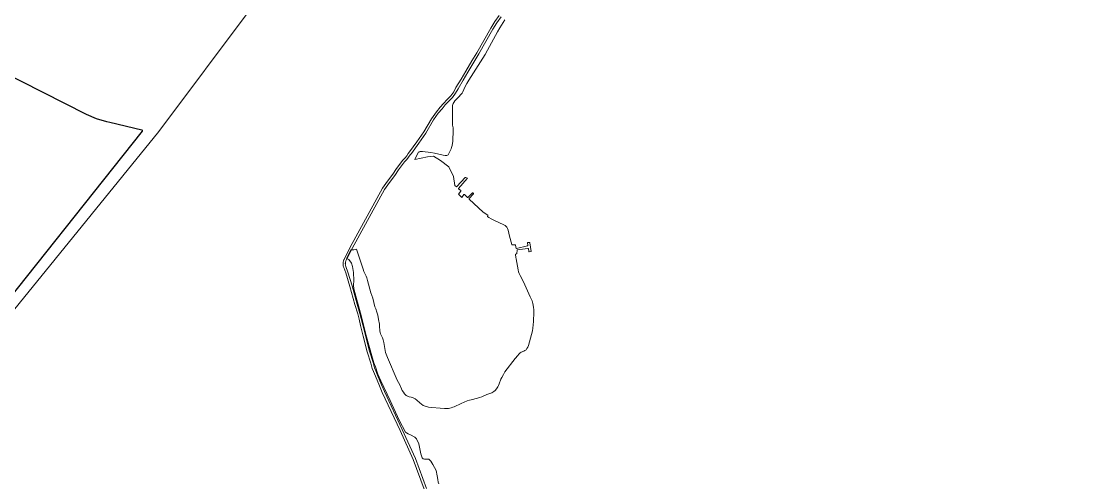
# Model space of a CAD drawing. Header units: millimetres. Extents: x 617751 to 636088, y 68402 to 77988.
# Drawn here: x 626007 to 627223, y 71504 to 72029 of the extents above; entities that cross this region are included whole.
import ezdxf

# ---------------------------------------------------------------- set-up
doc = ezdxf.new("R2010")
doc.units = ezdxf.units.MM
doc.header["$LTSCALE"] = 3
doc.header["$MEASUREMENT"] = 0
for name, color, linetype in [('ALINHAMENTO PREDIAL', 120, 'Continuous'), ('BAIRRO', 30, 'Continuous'), ('NUMERAÇÃO', 7, 'Continuous'), ('OBRA DE ARTE', 190, 'Continuous')]:
    doc.layers.add(name, color=color, linetype=linetype)

msp = doc.modelspace()

# ---------------------------------------------------------------- linework, layer by layer
at = {"layer": 'ALINHAMENTO PREDIAL'}
msp.add_lwpolyline([(625958, 71669.7), (626144.1, 71903.9), (626144.1, 71904.4), (626143.8, 71904.8), (626143.4, 71905), (626107.3, 71913.8), (626103.7, 71914.6), (626092.1, 71918), (626080.8, 71922.7), (625882.6, 72023.2)], dxfattribs=at)
msp.add_lwpolyline([(625958, 71669.7), (626144.1, 71903.9), (626144.1, 71904.4), (626143.8, 71904.8), (626143.4, 71905), (626107.3, 71913.8), (626103.7, 71914.6), (626092.1, 71918), (626080.8, 71922.7), (625882.6, 72023.2)], dxfattribs=at)
msp.add_lwpolyline([(625958, 71669.7), (626144.1, 71903.9), (626144.1, 71904.4), (626143.8, 71904.8), (626143.4, 71905), (626107.3, 71913.8), (626103.7, 71914.6), (626092.1, 71918), (626080.8, 71922.7), (625882.6, 72023.2)], dxfattribs=at)
msp.add_lwpolyline([(625958, 71669.7), (626144.1, 71903.9), (626144.1, 71904.4), (626143.8, 71904.8), (626143.4, 71905), (626107.3, 71913.8), (626103.7, 71914.6), (626092.1, 71918), (626080.8, 71922.7), (625882.6, 72023.2)], dxfattribs=at)
msp.add_lwpolyline([(625958, 71669.7), (626144.1, 71903.9), (626144.1, 71904.4), (626143.8, 71904.8), (626143.4, 71905), (626107.3, 71913.8), (626103.7, 71914.6), (626092.1, 71918), (626080.8, 71922.7), (625882.6, 72023.2)], dxfattribs=at)
msp.add_lwpolyline([(625958, 71669.7), (626144.1, 71903.9), (626144.1, 71904.4), (626143.8, 71904.8), (626143.4, 71905), (626107.3, 71913.8), (626103.7, 71914.6), (626092.1, 71918), (626080.8, 71922.7), (625882.6, 72023.2)], dxfattribs=at)
msp.add_lwpolyline([(625958, 71669.7), (626144.1, 71903.9), (626144.1, 71904.4), (626143.8, 71904.8), (626143.4, 71905), (626107.3, 71913.8), (626103.7, 71914.6), (626092.1, 71918), (626080.8, 71922.7), (625882.6, 72023.2)], dxfattribs=at)
msp.add_lwpolyline([(625958, 71669.7), (626144.1, 71903.9), (626144.1, 71904.4), (626143.8, 71904.8), (626143.4, 71905), (626107.3, 71913.8), (626103.7, 71914.6), (626092.1, 71918), (626080.8, 71922.7), (625882.6, 72023.2)], dxfattribs=at)
at = {"layer": 'BAIRRO', "lineweight": 20}
msp.add_lwpolyline([(625926.7, 71613.3), (626162.7, 71903.5), (626267.7, 72043.7), (626456, 72256.2), (626577.6, 72387), (626652.8, 72436.1), (626730.7, 72457.8), (626879.3, 72474), (627374.6, 72529.9)], dxfattribs=at)
at = {"layer": 'NUMERAÇÃO', "lineweight": 20}
msp.add_lwpolyline([(626556.1, 72030.2), (626550.6, 72021.4), (626547.8, 72016.7), (626536.6, 71995.9), (626533.9, 71991.1), (626515.2, 71961.8), (626512.9, 71958), (626511.4, 71955.3), (626509.6, 71951.1), (626508.3, 71948.5), (626507.5, 71947.2), (626505.8, 71945), (626504.1, 71943.1), (626500.8, 71939.9), (626499.3, 71938.2), (626498, 71936.3), (626497.5, 71935.2), (626497.1, 71934.1), (626496.8, 71933), (626496.6, 71931.8), (626496.5, 71929.5), (626496.5, 71920.5), (626496.7, 71913.1), (626496.8, 71910.8), (626497.3, 71907.6), (626497.3, 71905.5), (626496.9, 71892.1), (626496.8, 71890.3), (626496.3, 71887.6), (626495.5, 71885.1), (626495, 71883.8), (626492.6, 71878.5), (626492.1, 71877.6), (626491.6, 71877), (626490.9, 71876.5), (626490.1, 71876.3), (626488.4, 71876.3), (626485.9, 71876.7), (626476.1, 71878.8), (626472, 71879.5), (626462.5, 71880.7), (626460.5, 71880.8), (626459.7, 71880.7), (626458.9, 71880.4), (626458.2, 71880), (626457.7, 71879.4), (626457.3, 71878.8), (626453.9, 71871.6), (626468.3, 71874.7), (626475.1, 71875.3), (626483, 71870.5), (626492.4, 71863.4), (626497.7, 71852.1), (626499.3, 71842.2), (626501.1, 71840.7), (626501.5, 71840.8), (626511.2, 71851.2), (626511.7, 71851.3), (626513.5, 71850.4), (626513.4, 71849.9), (626503.3, 71838.7), (626503.5, 71838.3), (626506.1, 71836.3), (626506.1, 71835.8), (626503.5, 71832.1), (626507.2, 71828.6), (626509.6, 71831.8), (626510.1, 71831.7), (626513.7, 71828.4), (626514.2, 71828.6), (626519.3, 71833.8), (626519.8, 71833.8), (626520.6, 71833.1), (626520.5, 71832.6), (626515.5, 71827.1), (626515.7, 71826.6), (626531.4, 71811.9), (626536.7, 71808.4), (626536.8, 71807.9), (626536.4, 71807), (626536.7, 71806.6), (626537.7, 71806), (626538.1, 71805.6), (626540.5, 71804.2), (626544.4, 71802.2), (626554.9, 71797.4), (626556.5, 71796.5), (626557.2, 71795.9), (626558.3, 71794.8), (626559.1, 71793.3), (626559.8, 71791.4), (626561.4, 71784.4), (626563.9, 71774.8), (626564.3, 71774.5), (626567.7, 71774.6), (626568.1, 71774.3), (626568.9, 71770.5), (626569.4, 71770.4), (626582, 71773.4), (626582.2, 71773.9), (626581.7, 71777.1), (626582.1, 71777.4), (626584.1, 71777.4), (626584.4, 71777), (626586, 71767.2), (626585.6, 71766.9), (626583.9, 71766.8), (626583.5, 71767.2), (626582.9, 71770.4), (626582.4, 71770.6), (626570.3, 71769), (626570.1, 71768.6), (626569.9, 71764.7), (626569.5, 71764.4), (626568.3, 71764.1), (626568.1, 71763.6), (626568.8, 71760.2), (626569, 71758.6), (626571.2, 71746.3), (626571.7, 71744), (626572.3, 71742), (626573.4, 71739.8), (626577.2, 71732.6), (626585.1, 71715.6), (626587, 71710.9), (626588, 71707.9), (626588.7, 71703.7), (626589, 71700.6), (626589, 71697.9), (626588.6, 71687.5), (626587.9, 71679.7), (626587.4, 71676.9), (626582.9, 71660.1), (626582.2, 71658.2), (626581.3, 71656.7), (626580.2, 71655.4), (626579, 71654.5), (626577.7, 71653.8), (626574.7, 71652.5), (626573.5, 71651.7), (626572.2, 71650.5), (626570.8, 71649), (626567.9, 71645.4), (626556.2, 71630.2), (626554.5, 71627.4), (626552.6, 71623.9), (626551.7, 71621.9), (626549.7, 71616.5), (626548.9, 71614.7), (626548, 71613.1), (626546.6, 71610.9), (626545.1, 71608.9), (626543.8, 71607.8), (626542.5, 71607), (626541.2, 71606.5), (626535.7, 71604.5), (626529.8, 71601.8), (626527.5, 71600.9), (626524.9, 71600.2), (626517.7, 71598.6), (626515.9, 71598.1), (626513.3, 71597.2), (626506.5, 71594.4), (626498.6, 71590.6), (626496.9, 71589.9), (626495, 71589.3), (626491.9, 71588.7), (626489.9, 71588.6), (626487.6, 71588.6), (626482.6, 71588.8), (626473, 71589.6), (626469.4, 71590.1), (626466.9, 71590.7), (626465.6, 71591.1), (626463.3, 71592.1), (626461.4, 71593.5), (626459.6, 71595), (626456.1, 71598.2), (626454.3, 71599.5), (626453.3, 71600.1), (626451.3, 71600.9), (626449.5, 71601.5), (626447.2, 71602), (626446, 71602.4), (626445.3, 71602.7), (626444.1, 71603.5), (626442.8, 71604.6), (626442.1, 71605.4), (626440.8, 71607), (626439.6, 71609), (626438.5, 71611.1), (626436.6, 71615.5), (626433.8, 71620.8), (626422.7, 71646.6), (626421.2, 71650.4), (626420.6, 71652.4), (626420.1, 71654.5), (626418.4, 71663.6), (626417.8, 71666.6), (626417, 71668.9), (626415.4, 71672), (626414.7, 71673.5), (626414.3, 71675.1), (626414.1, 71676.8), (626413.8, 71682), (626413.5, 71684.3), (626412.4, 71689.8), (626411.6, 71694.5), (626411.4, 71695.8), (626410.6, 71698.2), (626409.3, 71701.8), (626408.5, 71704.1), (626405.9, 71713.8), (626403.7, 71720), (626400.1, 71734.2), (626399.3, 71737.1), (626398.6, 71738.9), (626396, 71744.4), (626395, 71747.1), (626390.6, 71760.6), (626387.4, 71769.7), (626384.4, 71768.8), (626381.2, 71768.9), (626376, 71759), (626378.9, 71758.1), (626381.7, 71753.9), (626382.9, 71749.8), (626384.2, 71743.1), (626384.4, 71734.1), (626384.1, 71728.8), (626384.6, 71724.7), (626392, 71697.1), (626398.9, 71670.2), (626404.8, 71648.4), (626407.3, 71640.3), (626409.1, 71635.8), (626411.9, 71627.5), (626415.2, 71620), (626425.9, 71597.6), (626436.2, 71575.3), (626443.1, 71561.5), (626444.2, 71561), (626446.4, 71559.9), (626449, 71558.7), (626453.8, 71556.1), (626455.8, 71554.2), (626458.5, 71548.3), (626460.8, 71537.2), (626462.2, 71532.5), (626463.2, 71531.3), (626464.7, 71531.1), (626468.5, 71531.1), (626469.9, 71530.9), (626472.1, 71528.6), (626474.4, 71525), (626477.9, 71518), (626479.3, 71512.2), (626480, 71508), (626480.5, 71504.9), (626481.2, 71503.1)], dxfattribs=at)
at = {"layer": 'OBRA DE ARTE', "lineweight": 20}
for points in [[(626549.8, 72035.2), (626544.8, 72028.5), (626540.1, 72021), (626524.2, 71993), (626518.7, 71983.7), (626511.7, 71972.2), (626506.5, 71963.1), (626500.6, 71953.3), (626498, 71948.6), (626494.7, 71943.8), (626490.6, 71939.9), (626486.4, 71935.3), (626482.7, 71931), (626478.3, 71925.7), (626472.7, 71918), (626464, 71903.1), (626456.2, 71891.8), (626447.8, 71880.2), (626446.4, 71878.4), (626444.6, 71875.8), (626442.9, 71873.4), (626440.2, 71870.7), (626433, 71861.5), (626428.8, 71854.9), (626422.8, 71846.9), (626417.2, 71839.2), (626380.3, 71771.8), (626373.4, 71758.1), (626373.1, 71757.4), (626372.8, 71756.7), (626372.6, 71755.9), (626372.4, 71755.2), (626372.3, 71754.4), (626372.2, 71753.6), (626372.2, 71752.8), (626372.3, 71752), (626372.4, 71751.2), (626372.5, 71750.5), (626372.7, 71749.7), (626373, 71749), (626375.4, 71742.7), (626380.1, 71727.3), (626385.8, 71706.6), (626388.9, 71696.1), (626390.4, 71690.2), (626392.2, 71683), (626395, 71670.9), (626399.8, 71653), (626403.8, 71640.2), (626405.4, 71634.1), (626406.9, 71630.5), (626409, 71625.3), (626413.5, 71614.3), (626416.8, 71606.9), (626437, 71563.5), (626452.1, 71530.6), (626464.6, 71496.7)], [(626467, 71497.6), (626454.5, 71531.6), (626439.4, 71564.6), (626419.2, 71608), (626415.9, 71615.3), (626411.4, 71626.3), (626409.3, 71631.5), (626407.9, 71634.9), (626406.3, 71640.9), (626402.4, 71653.8), (626397.6, 71671.6), (626394.8, 71683.6), (626392.9, 71690.8), (626391.4, 71696.7), (626388.3, 71707.3), (626382.6, 71728), (626377.8, 71743.6), (626375.4, 71749.9), (626375.2, 71750.5), (626375.1, 71751.1), (626374.9, 71751.7), (626374.9, 71752.3), (626374.8, 71752.9), (626374.9, 71753.5), (626374.9, 71754.1), (626375, 71754.7), (626375.1, 71755.3), (626375.3, 71755.9), (626375.5, 71756.4), (626375.8, 71757), (626382.6, 71770.6), (626419.3, 71837.6), (626425, 71845.4), (626431, 71853.4), (626435.1, 71860), (626442.1, 71869), (626444.9, 71871.6), (626446.8, 71874.3), (626448.5, 71876.9), (626449.9, 71878.6), (626458.4, 71890.3), (626466.2, 71901.7), (626474.9, 71916.6), (626480.3, 71924.1), (626484.7, 71929.3), (626488.4, 71933.6), (626492.4, 71938.1), (626496.7, 71942.1), (626500.2, 71947.2), (626502.9, 71952), (626508.7, 71961.7), (626514, 71970.9), (626521, 71982.3), (626526.4, 71991.7), (626542.3, 72019.6), (626547, 72027), (626551.9, 72033.6)]]:
    msp.add_lwpolyline(points, dxfattribs=at)

doc.saveas('drawing.dxf')
